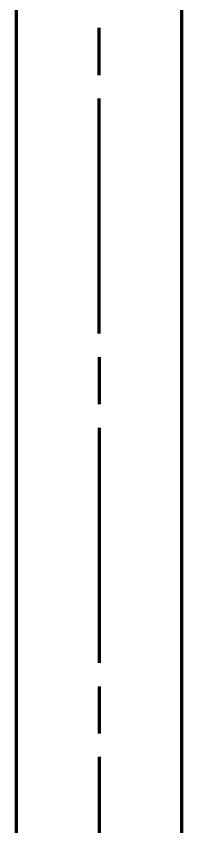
# Model space of a CAD drawing. Extents: x 0 to 174, y 0 to 33.
# Drawn here: x 31.161 to 31.438, y 15.164 to 16.521 of the extents above; entities that cross this region are included whole.
import ezdxf

# ---------------------------------------------------------------- set-up
doc = ezdxf.new("R2010")
doc.units = 0
doc.layers.add('PDF2_형상', color=157, linetype='Continuous', true_color=0x405f80)

msp = doc.modelspace()

# ---------------------------------------------------------------- linework, layer by layer
at = {"layer": 'PDF2_형상', "lineweight": 70}
msp.add_lwpolyline([(31.1608, 17.2724), (31.1608, 14.4561), (31.4383, 14.4561), (31.4383, 17.0661)], dxfattribs=at)
at = {"layer": 'PDF2_형상', "color": 3, "lineweight": 70}
for points in [[(31.2996, 16.4226), (31.2996, 16.5014)], [(31.2996, 15.9896), (31.2996, 16.3832)], [(31.2996, 15.9501), (31.2996, 15.8714)], [(31.2996, 15.8321), (31.2996, 15.4383)], [(31.2996, 15.399), (31.2996, 15.3203)], [(31.2996, 15.2808), (31.2996, 14.8872)]]:
    msp.add_lwpolyline(points, dxfattribs=at)
at = {"layer": 'PDF2_형상', "color": 18, "lineweight": 35, "true_color": 0x260000}
for points in [[(31.2996, 16.4226), (31.2996, 16.5014)], [(31.2996, 15.9896), (31.2996, 16.3832)], [(31.2996, 15.9501), (31.2996, 15.8714)], [(31.2996, 15.8321), (31.2996, 15.4383)], [(31.2996, 15.399), (31.2996, 15.3203)], [(31.2996, 15.2808), (31.2996, 14.8872)]]:
    msp.add_lwpolyline(points, dxfattribs=at)

doc.saveas('drawing.dxf')
